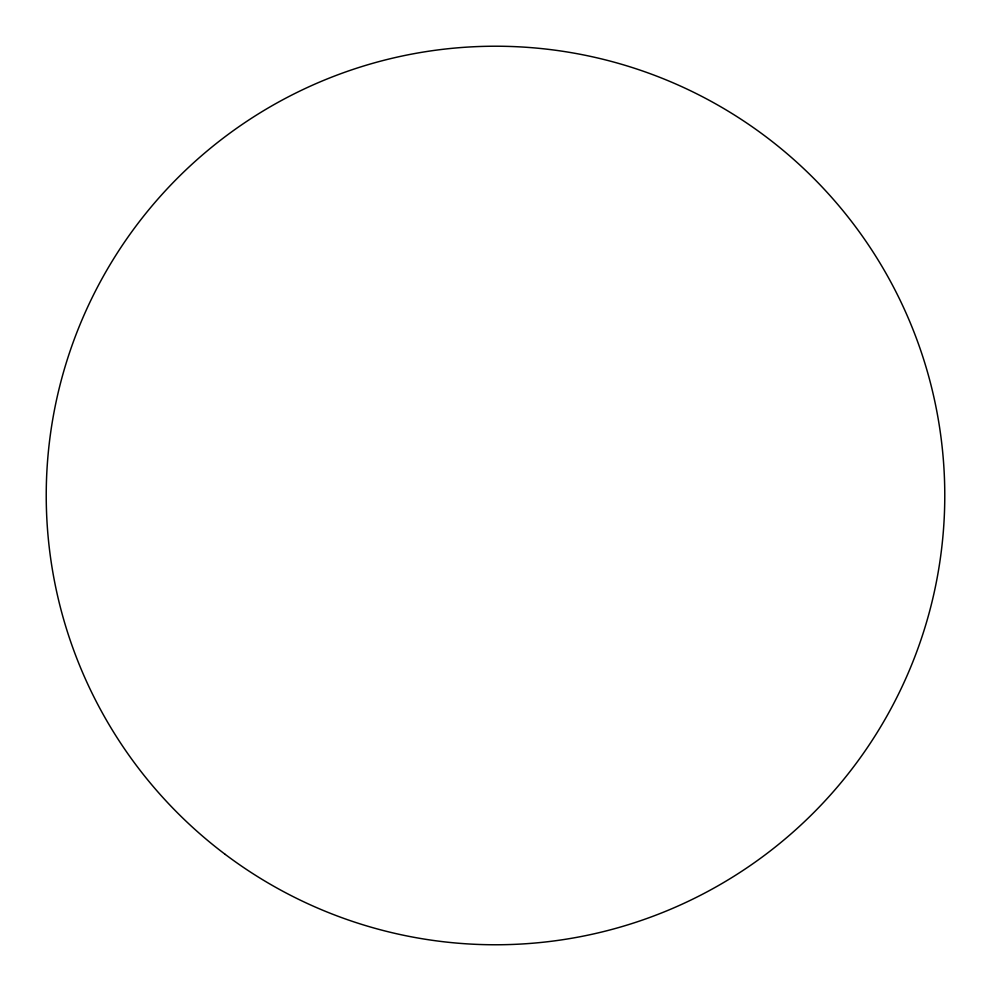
<?xml version="1.0" encoding="UTF-8"?>
<svg xmlns="http://www.w3.org/2000/svg" width="991" height="991" viewBox="0 0 991 991"><rect width="100%" height="100%" fill="white"/><g stroke="black" fill="none" stroke-linecap="round" stroke-linejoin="round"><path stroke-width="1.49" d="M225.267 854.415A449.282 449.282 0 0 0 941.45 550.079A449.282 449.282 0 0 0 319.783 82.005A449.282 449.282 0 0 0 225.267 854.415"/></g></svg>
